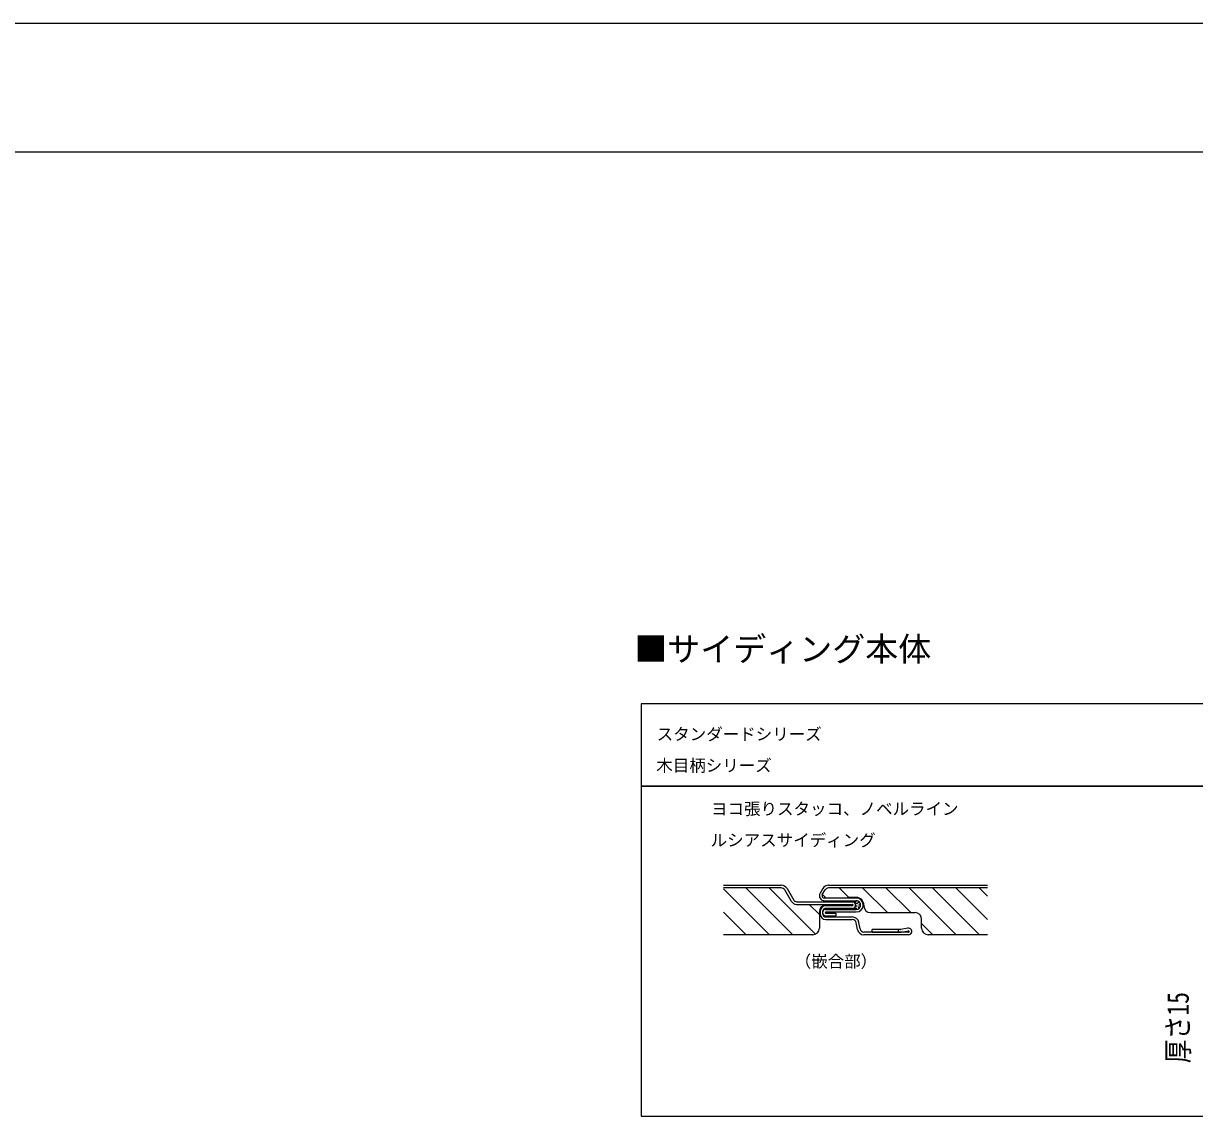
# Model space of a CAD drawing. Units: millimetres, scale not verified. Extents: x -841 to 841, y -594 to 594.
# Drawn here: x -486.1 to -131.2, y 260.4 to 594 of the extents above; entities that cross this region are included whole.
import ezdxf
from ezdxf.enums import TextEntityAlignment as Align

# ---------------------------------------------------------------- set-up
doc = ezdxf.new("R2010")
doc.units = ezdxf.units.MM
doc.header["$LTSCALE"] = 4
for name, color, linetype in [('0-1_USER1', 3, 'Continuous'), ('0-2_YKK_11', 7, 'Continuous'), ('0-3_YKK_13', 4, 'Continuous'), ('0-4_YKK_D', 6, 'Continuous'), ('0-5_YKK_ZWAK', 7, 'Continuous')]:
    doc.layers.add(name, color=color, linetype=linetype)
doc.styles.add('ＭＳ ゴシック', font='')
doc.styles.get('ＭＳ ゴシック').set_extended_font_data('MS Gothic')

msp = doc.modelspace()

# ---------------------------------------------------------------- linework, layer by layer
at = {"layer": '0-2_YKK_11'}
msp.add_lwpolyline([(-298.918, 262.934), (331.082, 262.934), (331.082, 362.934), (-298.918, 362.934), (331.082, 362.934), (331.082, 387.934), (-298.918, 387.934), (-298.918, 362.934)], close=True, dxfattribs=at)
at = {"layer": '0-3_YKK_13'}
for p, q in [((-273.918, 332.932), (-256.453, 332.932)), ((-256.453, 332.132), (-273.918, 332.132)), ((-273.918, 331.827), (-260.023, 317.932)), ((-267.152, 332.132), (-252.952, 317.932)), ((-260.081, 332.132), (-246.07, 318.121)), ((-253.393, 328.032), (-255.414, 331.532)), ((-254.721, 331.932), (-252.7, 328.432)), ((-243.875, 331.932), (-244.713, 330.482)), ((-244.02, 330.082), (-243.183, 331.532)), ((-243.972, 330.165), (-242.839, 329.032)), ((-242.143, 332.932), (-193.918, 332.932)), ((-193.918, 332.132), (-242.143, 332.132)), ((-238.868, 332.132), (-235.968, 329.232)), ((-231.797, 332.132), (-224.297, 324.632)), ((-224.726, 332.132), (-217.226, 324.632)), ((-217.655, 332.132), (-203.455, 317.932)), ((-210.584, 332.132), (-196.384, 317.932)), ((-203.513, 332.132), (-193.918, 322.537)), ((-196.442, 332.132), (-193.918, 329.608)), ((-251.834, 327.932), (-234.918, 327.932)), ((-251.834, 327.132), (-234.918, 327.132)), ((-248.01, 327.132), (-244.918, 324.04)), ((-233.718, 329.032), (-243.414, 329.032)), ((-243.414, 328.232), (-233.718, 328.232)), ((-242.918, 326.932), (-238.918, 326.932)), ((-234.918, 326.732), (-242.918, 326.732)), ((-233.718, 329.232), (-236.418, 329.232)), ((-231.418, 326.932), (-231.418, 326.632)), ((-273.918, 324.756), (-267.094, 317.932)), ((-244.918, 324.932), (-244.918, 319.932)), ((-244.718, 324.932), (-244.718, 324.332)), ((-243.918, 324.932), (-243.918, 324.332)), ((-234.918, 325.932), (-242.918, 325.932)), ((-242.918, 325.632), (-233.718, 325.632)), ((-242.918, 324.832), (-233.718, 324.832)), ((-242.918, 324.432), (-239.918, 324.432)), ((-242.918, 323.632), (-239.918, 323.632)), ((-242.918, 323.332), (-234.928, 323.332)), ((-239.918, 324.432), (-239.918, 323.632)), ((-229.418, 324.632), (-215.918, 324.632)), ((-242.918, 322.532), (-234.928, 322.532)), ((-233.385, 319.571), (-233.748, 321.548)), ((-232.598, 319.716), (-232.961, 321.693)), ((-228.918, 318.732), (-228.918, 319.532)), ((-220.344, 319.532), (-228.918, 319.532)), ((-220.918, 318.732), (-220.918, 319.532)), ((-218.092, 319.917), (-220.205, 319.544)), ((-213.918, 319.932), (-213.918, 322.632)), ((-213.918, 321.324), (-210.526, 317.932)), ((-246.918, 317.932), (-273.918, 317.932)), ((-217.918, 318.732), (-231.418, 318.732)), ((-217.918, 317.932), (-231.418, 317.932)), ((-228.918, 318.732), (-220.605, 318.732)), ((-220.918, 318.732), (-220.274, 318.732)), ((-220.135, 318.744), (-217.953, 319.129)), ((-193.918, 317.932), (-211.918, 317.932))]:
    msp.add_line(p, q, dxfattribs=at)
for centre in [(-233.948, 327.85), (-233.634, 326.648), (-233.534, 327.358), (-233.049, 327.75), (-232.826, 326.958), (-233.827, 325.949), (-233.019, 326.272)]:
    msp.add_circle(centre, 0.1, dxfattribs=at)
for centre, radius, start, end in [((-256.453, 330.932), 2, 30, 90), ((-256.453, 330.932), 1.2, 30, 90), ((-243.414, 329.732), 1.5, 150, 270), ((-243.414, 329.732), 0.7, 150, 270), ((-242.143, 330.932), 2, 90, 150), ((-242.143, 330.932), 1.2, 90, 150), ((-251.834, 328.932), 1.8, 210, 270), ((-251.834, 328.932), 1, 210, 270), ((-242.918, 324.932), 2, 90, 180), ((-242.918, 324.932), 1.8, 90, 180), ((-234.918, 326.932), 1, 0, 90), ((-234.918, 326.932), 0.2, 0, 90), ((-234.918, 326.932), 0.2, 270, 0), ((-234.918, 326.932), 1, 270, 0), ((-234.222, 327.91), 0.2, 117.27962, 234.55922), ((-233.718, 326.932), 1.3, 242.72038, 117.27962), ((-233.718, 326.932), 2.3, 0, 90), ((-233.718, 326.932), 2.1, 0, 90), ((-233.718, 326.932), 1.3, 0, 90), ((-233.718, 326.932), 2.1, 270, 0), ((-233.718, 326.932), 1.3, 270, 0), ((-229.418, 326.632), 2, 180, 270), ((-242.918, 324.332), 1.8, 180, 270), ((-242.918, 324.932), 1, 90, 180), ((-242.918, 324.632), 1, 90, 180), ((-242.918, 324.632), 1, 180, 270), ((-242.918, 324.332), 1, 180, 270), ((-242.918, 324.632), 0.2, 90, 180), ((-242.918, 324.632), 0.2, 180, 270), ((-234.928, 321.332), 2, 10.38604, 90), ((-234.222, 325.954), 0.2, 125.44078, 242.72038), ((-215.918, 322.632), 2, 0, 90), ((-246.918, 319.932), 2, 270, 0), ((-234.928, 321.332), 1.2, 10.38604, 90), ((-231.418, 319.932), 2, 190.38604, 270), ((-231.418, 319.932), 1.2, 190.38604, 270), ((-220.344, 320.332), 0.8, 270, 280), ((-217.918, 318.932), 1, 270, 100), ((-211.918, 319.932), 2, 180, 270), ((-220.274, 319.532), 0.8, 270, 280), ((-217.918, 318.932), 0.2, 270, 100)]:
    msp.add_arc(centre, radius, start, end, dxfattribs=at)
at = {"layer": '0-5_YKK_ZWAK'}
msp.add_line((779.004, 555), (-780.996, 555), dxfattribs=at)
msp.add_lwpolyline([(-841, -594), (841, -594), (841, 594), (-841, 594)], close=True, dxfattribs=at)

# ---------------------------------------------------------------- texts
at = {"layer": '0-1_USER1', "style": 'ＭＳ ゴシック'}
for s, height, p in [('■サイディング本体', 7.331, (-301.02, 398.614)), ('スタンダードシリーズ', 3.666, (-294.202, 375.769)), ('木目柄シリーズ', 3.666, (-294.344, 366.271)), ('ヨコ張りスタッコ、ノベルライン', 3.666, (-277.738, 353.152)), ('ルシアスサイディング', 3.666, (-277.852, 343.654)), ('（嵌合部）', 3.666, (-252.397, 306.941))]:
    msp.add_text(s, height=height, dxfattribs=at).set_placement(p, align=Align.BOTTOM_LEFT)
at = {"layer": '0-4_YKK_D', "style": 'ＭＳ ゴシック', "width": 0.8}
msp.add_text('厚さ15', height=6.598, rotation=90, dxfattribs=at).set_placement((-130.988, 279.014), align=Align.BOTTOM_LEFT)

doc.saveas('drawing.dxf')
